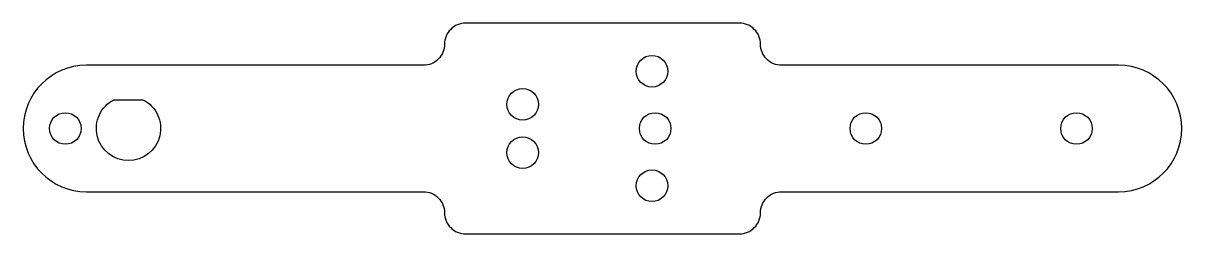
# Model space of a CAD drawing. Header units: millimetres. Extents: x -10 to 100, y -10 to 10.
import ezdxf

# ---------------------------------------------------------------- set-up
doc = ezdxf.new("R2010")
doc.units = ezdxf.units.MM

msp = doc.modelspace()

# ---------------------------------------------------------------- linework, layer by layer
for points in [[(94, -6, 1), (94, 6), (62, 6, -0.414214), (60, 8, 0.414214), (58, 10), (32, 10, 0.414214), (30, 8, -0.414214), (28, 6), (-4, 6, 1), (-4, -6), (28, -6, -0.414214), (30, -8, 0.414214), (32, -10), (58, -10, 0.414214), (60, -8, -0.414214), (62, -6)], [(-1.37, 2.73), (1.37, 2.73, -4.215357)]]:
    msp.add_lwpolyline(points, format="xyb", close=True)
for centre in [(49.7, 5.44), (37.43, 2.29), (-6, 0), (50, 0), (70, 0), (90, 0), (37.43, -2.29), (49.7, -5.44)]:
    msp.add_circle(centre, 1.5)

doc.saveas('drawing.dxf')
